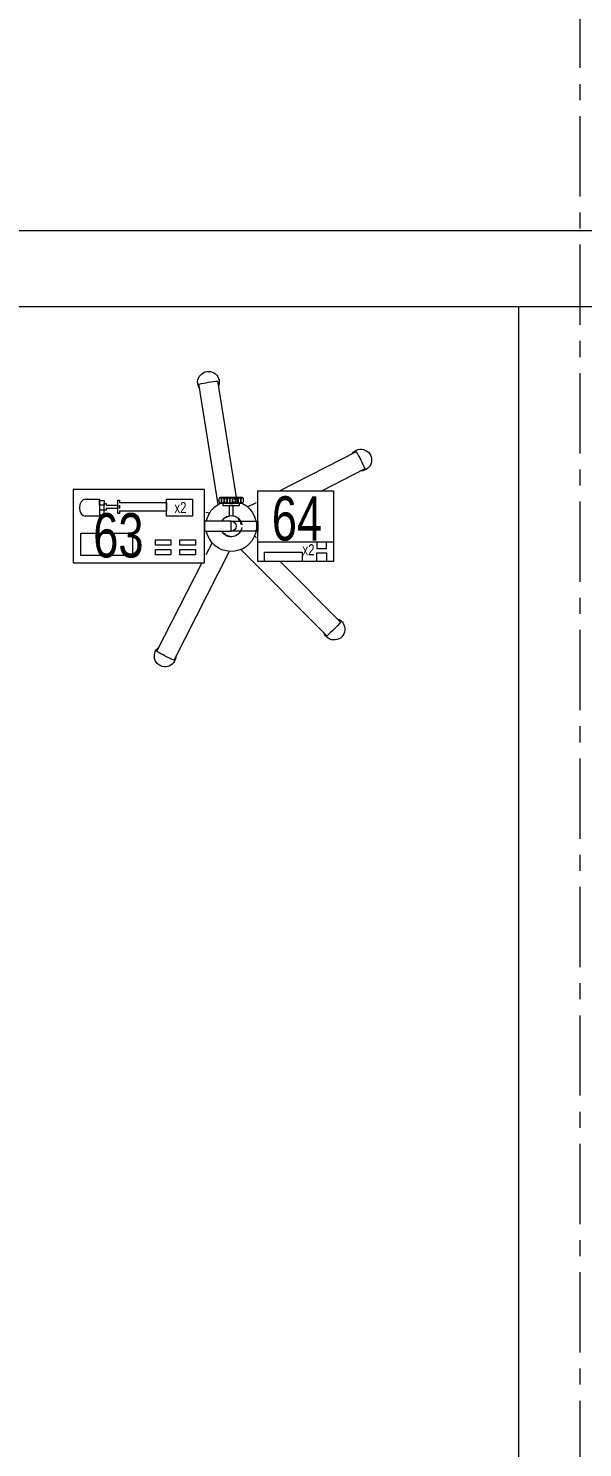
# Model space of a CAD drawing. Header units: millimetres. Extents: x 26027 to 581921, y 7230 to 233891.
# Drawn here: x 486907 to 488004, y 131274 to 134080 of the extents above; entities that cross this region are included whole.
import ezdxf

# ---------------------------------------------------------------- set-up
doc = ezdxf.new("R2010")
doc.units = ezdxf.units.MM
doc.header["$LTSCALE"] = 5
doc.linetypes.add('CENTER', pattern=[50.8, 31.75, -6.35, 6.35, -6.35])
doc.layers.add('axes', color=252, linetype='Continuous')
for name, color, linetype, lineweight in [('Medical Equipment and Furniture', 252, 'Continuous', 0), ('Medical Equipment and Furniture1', 252, 'Continuous', 5), ('Medical Equipment and Furniture2', 252, 'Continuous', 13), ('Walls', 252, 'Continuous', 5)]:
    doc.layers.add(name, color=color, linetype=linetype, lineweight=lineweight)
doc.styles.add('X3G_ENTITY_257CFD', font='swisscl.ttf', dxfattribs={"height": 200})

# ---------------------------------------------------------------- blocks, each defined once
blk = doc.blocks.new('Syringe')
at = {"layer": 'Medical Equipment and Furniture2', "color": 254}
for points in [[(42.9739, -11.5277), (42.7139, -11.5277), (42.7139, -11.3827), (42.9739, -11.3827), (42.9739, -11.5277)], [(42.7384, -11.5086), (42.7658, -11.5086), (42.7658, -11.475), (42.7384, -11.475)], [(42.779, -11.4899), (42.779, -11.487), (42.7748, -11.487), (42.7748, -11.5), (42.779, -11.5), (42.779, -11.497)], [(42.8023, -11.4899), (42.779, -11.4899)], [(42.779, -11.497), (42.8023, -11.497)], [(42.8055, -11.4851), (42.8055, -11.48), (42.8023, -11.48), (42.8023, -11.5069), (42.8055, -11.5069), (42.8055, -11.5019)], [(42.8055, -11.5019), (42.8984, -11.5019), (42.8984, -11.4851), (42.8055, -11.4851)], [(42.8055, -11.4899), (42.8055, -11.497)], [(42.8055, -11.497), (42.8055, -11.4899)], [(42.8055, -11.497), (42.8055, -11.4899)]]:
    blk.add_lwpolyline(points, dxfattribs=at)
for points in [[(42.8312, -11.3974), (42.7289, -11.3974), (42.7289, -11.4415), (42.8312, -11.4415)], [(42.9073, -11.3985), (42.8765, -11.3985), (42.8765, -11.4091), (42.9073, -11.4091)], [(42.9073, -11.4175), (42.8765, -11.4175), (42.8765, -11.4281), (42.9073, -11.4281)], [(42.956, -11.3985), (42.9252, -11.3985), (42.9252, -11.4091), (42.956, -11.4091)], [(42.956, -11.4175), (42.9252, -11.4175), (42.9252, -11.4281), (42.956, -11.4281)], [(42.7748, -11.487), (42.7658, -11.487), (42.7658, -11.4777), (42.7748, -11.4777)], [(42.9498, -11.475), (42.8984, -11.475), (42.8984, -11.5086), (42.9498, -11.5086)], [(42.7748, -11.4967), (42.7658, -11.4967), (42.7658, -11.5059), (42.7748, -11.5059)]]:
    blk.add_lwpolyline(points, close=True, dxfattribs=at)
at = {"layer": 'Medical Equipment and Furniture2', "color": 254, "extrusion": (0, 0, -1)}
blk.add_ellipse((42.7384, -11.4918), major_axis=(0, 0.0168), ratio=0.733735, start_param=3.141593, end_param=6.283185, dxfattribs=at)
blk = doc.blocks.new('Infusion')
at = {"layer": 'Medical Equipment and Furniture2', "color": 254}
for points in [[(43.0793, -11.3852), (43.0793, -11.5252), (43.2293, -11.5252), (43.2293, -11.3852), (43.0793, -11.3852)], [(43.1962, -11.4242), (43.1962, -11.4114), (43.215, -11.4114), (43.215, -11.4242)]]:
    blk.add_lwpolyline(points, dxfattribs=at)
for points in [[(43.0793, -11.3852), (43.0793, -11.4242), (43.2293, -11.4242), (43.2293, -11.3852)], [(43.0927, -11.3852), (43.0927, -11.404), (43.1673, -11.404), (43.1673, -11.3852)], [(43.1962, -11.3852), (43.1962, -11.4027), (43.215, -11.4027), (43.215, -11.3852)]]:
    blk.add_lwpolyline(points, close=True, dxfattribs=at)
blk = doc.blocks.new('Infusion Syringe')
at = {"layer": 'Medical Equipment and Furniture1'}
for p, q in [((43.0225, -11.4053), (42.9127, -11.1899)), ((42.9683, -11.3827), (42.8788, -11.2071)), ((43.0459, -11.409), (43.2169, -11.238)), ((43.1234, -11.3852), (43.2437, -11.2649)), ((42.9886, -11.4225), (42.9765, -11.3988)), ((42.9753, -11.4431), (42.9739, -11.4433)), ((43.0124, -11.4411), (43.017, -11.4365)), ((43.0234, -11.4354), (43.017, -11.4365)), ((43.0357, -11.4374), (43.0414, -11.4403)), ((43.0444, -11.4461), (43.0414, -11.4403)), ((43.0728, -11.4359), (43.0766, -11.432)), ((43.0175, -11.473), (43.0233, -11.476)), ((43.0297, -11.4749), (43.0233, -11.476)), ((43.0407, -11.4693), (43.0453, -11.4647)), ((43.0463, -11.4583), (43.0453, -11.4647)), ((43.0791, -11.4595), (43.0793, -11.4596)), ((43.0006, -11.498), (42.9627, -11.7368)), ((42.9838, -11.4812), (42.9765, -11.4824)), ((43.0381, -11.5039), (43.0003, -11.7427)), ((43.0592, -11.4932), (43.0766, -11.502)), ((43.1221, -11.5252), (43.2746, -11.6029)), ((43.2058, -11.5252), (43.2919, -11.5691))]:
    blk.add_line(p, q, dxfattribs=at)
for points in [[(43.0266, -11.4455), (43.0266, -11.4649), (42.9739, -11.4649), (42.9739, -11.4455)], [(43.0266, -11.4455), (43.0266, -11.4649), (43.0793, -11.4649), (43.0793, -11.4455)], [(43.043, -11.4963), (43.043, -11.5009), (43.0102, -11.5009), (43.0102, -11.4963)]]:
    blk.add_lwpolyline(points, close=True, dxfattribs=at)
for points in [[(43.0302, -11.4759), (43.0302, -11.4963), (43.0229, -11.4963), (43.0229, -11.4759)], [(43.0046, -11.5009), (43.0485, -11.5009)], [(43.0485, -11.5116), (43.0046, -11.5116)]]:
    blk.add_lwpolyline(points, dxfattribs=at)
for centre, radius, start, end in [((42.8958, -11.1985), 0.0214, 359.734, 234.266), ((43.0266, -11.4552), 0.2881, 113.2187, 120.7813), ((43.2303, -11.2515), 0.0214, 287.734, 162.266), ((43.0266, -11.4552), 0.2881, 41.2187, 48.7813), ((43.0266, -11.4552), 0.0501, 296.8163, 169.3714), ((43.0266, -11.4552), 0.021, 6.8276, 152.4616), ((43.0266, -11.4552), 0.00972, 270, 90), ((43.0266, -11.4552), 0.0501, 190.6286, 243.1837), ((43.0266, -11.4552), 0.021, 207.5384, 353.1724), ((43.2833, -11.586), 0.0214, 215.734, 90.266), ((43.0266, -11.4552), 0.2881, 329.2187, 336.7813), ((42.9815, -11.7398), 0.0214, 143.734, 18.266), ((43.0266, -11.4552), 0.2881, 257.2187, 264.7813)]:
    blk.add_arc(centre, radius, start, end, dxfattribs=at)
for centre in [(43.0046, -11.5062), (43.0101, -11.5062), (43.0156, -11.5062), (43.0211, -11.5062), (43.0266, -11.5062), (43.0321, -11.5062), (43.0375, -11.5062), (43.043, -11.5062), (43.0485, -11.5062)]:
    blk.add_ellipse(centre, major_axis=(0, -0.00537), ratio=0.510594, start_param=3.141593, end_param=9.424778, dxfattribs=at)
for name in ['Syringe', 'Infusion']:
    blk.add_blockref(name, (0, 0), dxfattribs=at)

msp = doc.modelspace()

# ---------------------------------------------------------------- linework, layer by layer
at = {"layer": 'axes', "linetype": 'CENTER', "lineweight": 0}
msp.add_line((487998.8, 120285.6, 0), (487998.8, 210035.3, 0), dxfattribs=at)
at = {"layer": 'Medical Equipment and Furniture'}
msp.add_line((487877.6, 131030.3, 0), (487877.6, 133530.3, 0), dxfattribs=at)
at = {"layer": 'Walls', "elevation": 0}
for points in [[(485017.6, 133680.3), (502383.8, 133680.3)], [(485017.6, 133530.3), (498331.9, 133530.3), (498331.9, 133430.3)]]:
    msp.add_lwpolyline(points, dxfattribs=at)

# ---------------------------------------------------------------- block references
at = {"layer": 'Medical Equipment and Furniture', "xscale": -1000, "yscale": 1000, "zscale": 1000, "rotation": 180}
msp.add_blockref('Infusion Syringe', (444281.5, 121640.4, 0), dxfattribs=at)

# ---------------------------------------------------------------- texts
at = {"layer": 'Medical Equipment and Furniture', "char_height": 21.87, "width": 20.636, "attachment_point": 8, "style": 'X3G_ENTITY_257CFD'}
for insert in [(487207.6, 133121.4, 0), (487461.1, 133038, 0)]:
    msp.add_mtext('x2', dxfattribs=dict(at, insert=insert))
at = {"layer": 'Medical Equipment and Furniture', "char_height": 87.47, "attachment_point": 8, "style": 'X3G_ENTITY_257CFD'}
for s, insert in [('64', (487438.3, 133066, 0)), ('63', (487084.7, 133032.6, 0))]:
    msp.add_mtext(s, dxfattribs=dict(at, insert=insert))

doc.saveas('drawing.dxf')
